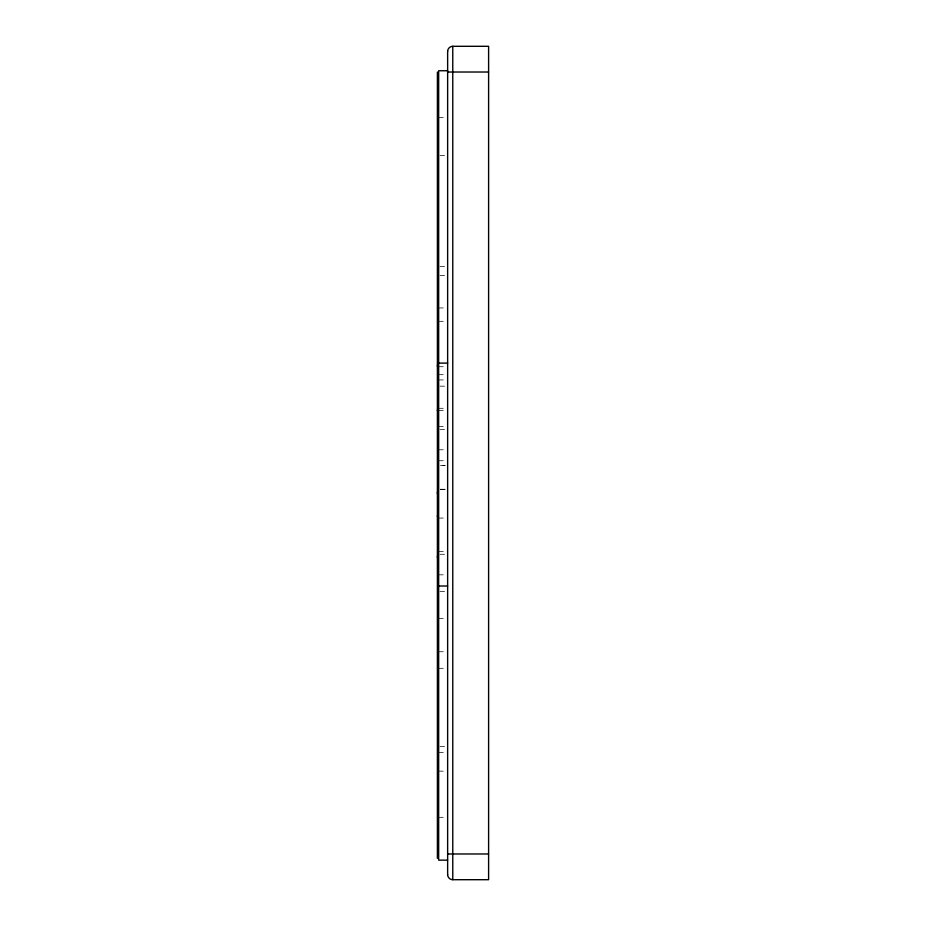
<?xml version="1.0" encoding="UTF-8"?>
<svg xmlns="http://www.w3.org/2000/svg" width="926" height="926" viewBox="0 0 926 926"><rect width="100%" height="100%" fill="white"/><g stroke="black" fill="none" stroke-linecap="round" stroke-linejoin="round"><path stroke-width="0.69" stroke-dasharray="4.63 3.47" d="M438.669 117.567L445.082 117.567M439.954 155.661L445.082 155.661M439.954 266.514L445.082 266.514M439.954 275.601L445.082 275.612M438.669 307.953L445.082 307.953M438.681 321.299L445.082 321.299M438.669 366.731L445.082 366.731M438.669 374.694L445.082 374.694M438.669 379.938L445.082 379.938M439.954 386.165L445.082 386.165M438.669 408.285L445.082 408.285M438.669 410.415L445.082 410.415M438.669 426.388L445.082 426.388M439.954 429.606L445.082 429.606M438.669 449.781L445.082 449.781M438.669 460.743L445.082 460.743M438.669 518.074L445.082 518.074M438.669 551.653L445.082 551.653M439.954 554.269L445.082 554.269M438.669 574.826L445.082 574.826M439.954 591.378L445.082 591.378M438.669 618.406L445.082 618.406M438.669 651.754L445.082 651.754M438.669 668.306L445.082 668.306M439.954 746.576L445.082 746.576M438.669 752.363L445.082 752.363M438.669 771.15L445.082 771.161M438.669 817.311L445.082 817.311M445.082 465.57L439.954 465.57L445.082 465.616M445.082 489.275L438.669 489.275L445.082 489.356"/><path stroke-width="1.39" d="M437.396 366.221L437.72 364.126M437.396 557.383L437.535 555.959M437.396 493.523L437.535 491.613M437.396 410.693L437.523 409.639M447.64 51.428A5.128 5.128 0 0 1 452.768 46.3L488.604 46.3L488.604 879.7L452.768 879.7A5.128 5.128 0 0 1 447.64 874.572M447.64 70.746L438.669 70.746L438.669 860.15L447.64 860.15M447.663 72.02L488.604 72.02M438.669 363.108L447.64 363.108M438.669 586.008L447.64 586.008M447.663 853.98L488.604 853.98M437.5 516.65L437.396 515.689M452.768 46.3L452.768 879.7M447.64 51.451L447.64 874.549M437.396 72.02L437.396 858.333M437.848 364.138A1.655 1.528 0 0 1 438.056 363.513"/></g></svg>
